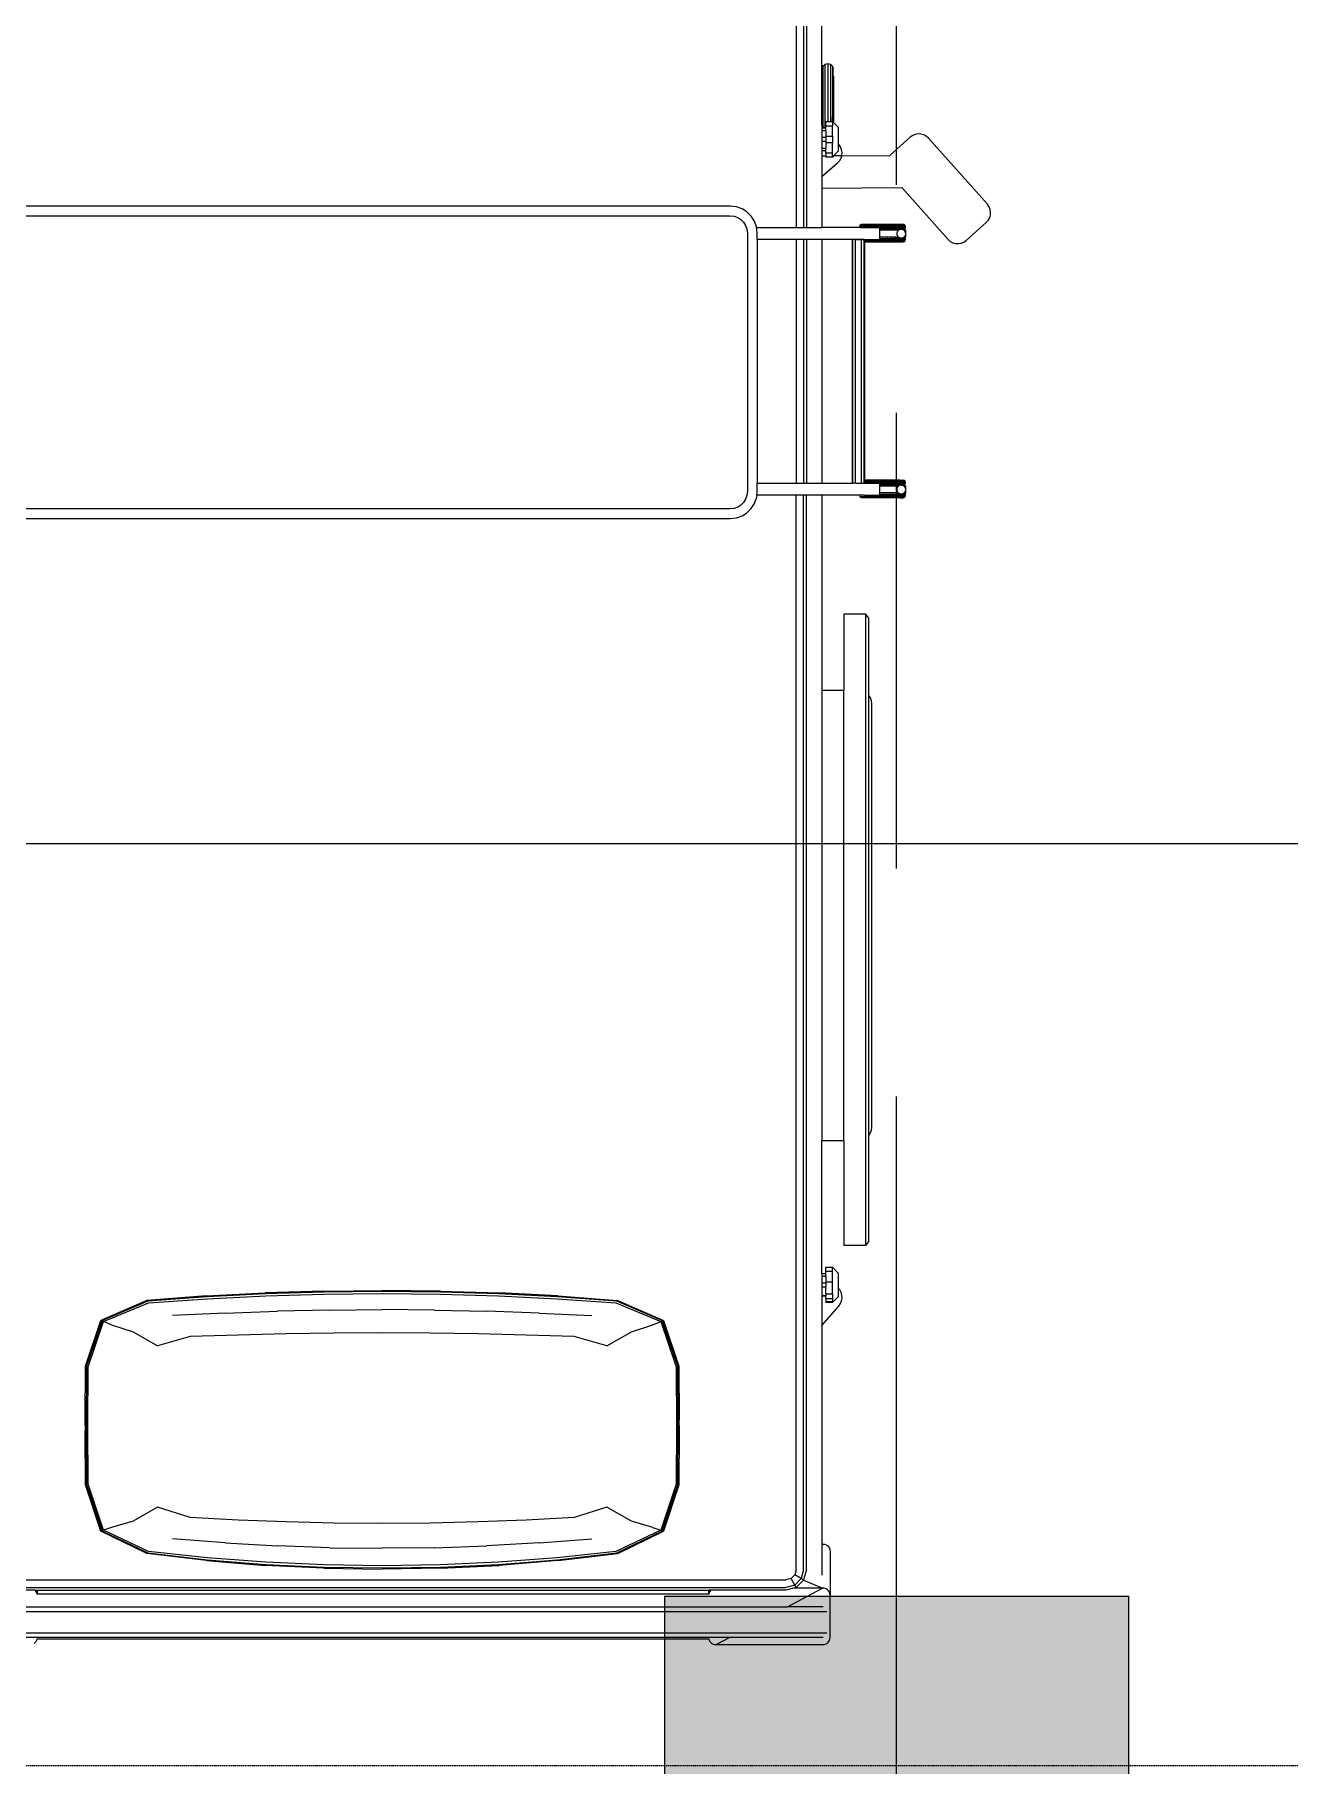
# Model space of a CAD drawing. Header units: millimetres. Extents: x -280308 to 6402717, y -14 to 2073074.
# Drawn here: x -28463 to -26977, y 479248 to 481298 of the extents above; entities that cross this region are included whole.
import ezdxf
from ezdxf.enums import TextEntityAlignment as Align

# ---------------------------------------------------------------- set-up
doc = ezdxf.new("R2010")
doc.units = ezdxf.units.MM
doc.linetypes.add('ACAD_ISO08W100', pattern=[36, 24, -3, 6, -3])
doc.linetypes.add('DASHED2', pattern=[0.375, 0.25, -0.125])
doc.layers.get('0').update_dxf_attribs({"lineweight": 0})
for name, color, linetype, lineweight in [('A-ANNOTATION', 144, 'Continuous', 0), ('A-FURN-EQPM', 177, 'Continuous', 0), ('A-Z22-T-Anno_Text', 152, 'Continuous', 9), ('ARSIR', 251, 'Continuous', 0), ('Struktur', 80, 'Continuous', 20)]:
    doc.layers.add(name, color=color, linetype=linetype, lineweight=lineweight)
doc.layers.add('A-TEXT', color=254, linetype='Continuous')
doc.styles.get("Standard").update_dxf_attribs({"font": 'arial.ttf'})
doc.styles.add('TGF_A', font='arial.ttf')

# ---------------------------------------------------------------- blocks, each defined once
blk = doc.blocks.new('A$C286adef0')
at = {"color": 0, "linetype": 'DASHED2', "lineweight": -2, "ltscale": 6}
blk.add_lwpolyline([(19097.8, -17197), (16781.1, -17197), (16781.1, -21197), (19097.8, -21197)], close=True, dxfattribs=at)
blk = doc.blocks.new('*U552')
at = {"layer": 'A-ANNOTATION', "linetype": 'ACAD_ISO08W100', "ltscale": 0.25}
blk.add_lwpolyline([(0, -5), (0, -90.5606)], dxfattribs=at)
at = {"layer": 'A-TEXT'}
blk.add_attdef('N', text='', height=0.9, dxfattribs=at).set_placement((0, 2.75), align=Align.MIDDLE_CENTER)
blk = doc.blocks.new('A$Cf37525da')
at = {"color": 124, "xscale": -360.0000000000001, "yscale": 360.0000000000001, "zscale": 360.0000000000001, "rotation": 180}
blk.add_blockref('*U552', (-49750, -25932.8), dxfattribs=at)
blk = doc.blocks.new('*U540')
at = {"lineweight": -2}
blk.add_lwpolyline([(0.23438, 0), (7.63166, 0)], dxfattribs=at)
at = {"color": 7, "lineweight": -2, "style": 'TGF_A', "flags": 8}
for tag, height, p in [('NOTE1', 0.0625, (0, 0.3375)), ('DET', 0.09375, (0, 0.09612)), ('SHT', 0.075, (0, -0.10211)), ('NOTE2', 0.0625, (0, -0.39942))]:
    blk.add_attdef(tag, text='', height=height, dxfattribs=at).set_placement(p, align=Align.MIDDLE)
blk = doc.blocks.new('A$Cba193409')
at = {"layer": 'A-Z22-T-Anno_Text', "color": 7, "xscale": 4266.666666600002, "yscale": 4266.666666600002, "zscale": 4266.666666600002}
blk.add_blockref('*U540', (-74879.7, -18683), dxfattribs=at)
blk = doc.blocks.new('A$C872eac23')
at = {"color": 0, "linetype": 'ByBlock', "lineweight": -2}
for p, q in [((-0.4014, 0.0055), (-0.4001, 0.0045)), ((-0.4001, 0.0045), (-0.399, 0.0031)), ((-0.399, 0.0031), (-0.3982, 0.0017)), ((-0.3982, 0.0017), (-0.3977, 0)), ((-0.3977, 0), (0.3977, 0)), ((0.3977, 0), (0.3982, 0.0017)), ((0.3982, 0.0017), (0.399, 0.0032)), ((0.399, 0.0032), (0.4001, 0.0045)), ((0.4001, 0.0045), (0.4014, 0.0055)), ((0.4014, 0.0055), (0.4029, 0.0063)), ((0.4029, 0.0063), (0.4046, 0.0069)), ((0.4046, 0.0069), (0.4064, 0.007)), ((0.4064, 0.007), (0.5327, 0.007)), ((0.4064, 0.007), (0.4222, -0.0014)), ((0.5327, 0.007), (0.5348, 0.0068)), ((0.5348, 0.0068), (0.5366, 0.0061)), ((0.5366, 0.0061), (0.5383, 0.0051)), ((0.5383, 0.0051), (0.5396, 0.0037)), ((0.5396, 0.0037), (0.5407, 0.0021)), ((0.5407, 0.0021), (0.5413, 0.0002)), ((0.5413, 0.0002), (0.5416, -0.0018)), ((-0.5378, -0.0071), (0.5376, -0.0071)), ((0.4222, -0.0014), (-0.518, -0.0014)), ((0.5331, -0.0014), (0.4222, -0.0014)), ((0.5416, -0.0018), (0.5416, -0.0511)), ((-0.5378, -0.0321), (0.5376, -0.0321)), ((-0.4486, -0.0378), (0.4909, -0.0378)), ((0.4909, -0.0378), (0.5317, -0.0594)), ((0.5331, -0.0378), (0.4909, -0.0378)), ((-0.47, -0.0608), (0.4892, -0.0608)), ((-0.4003, -0.0575), (-0.4109, -0.0575)), ((-0.4001, -0.0574), (-0.4003, -0.0575)), ((-0.4003, -0.0575), (-0.3977, -0.0575)), ((-0.399, -0.0561), (-0.4001, -0.0574)), ((-0.3982, -0.0546), (-0.399, -0.0561)), ((-0.3977, -0.0529), (-0.3982, -0.0546)), ((-0.3977, -0.0575), (-0.3977, -0.0529)), ((0.3977, -0.0529), (-0.3977, -0.0529)), ((-0.3977, -0.0575), (0.3977, -0.0575)), ((0.3982, -0.0546), (0.3977, -0.0529)), ((0.3977, -0.0529), (0.3977, -0.0575)), ((0.4003, -0.0575), (0.3977, -0.0575)), ((0.399, -0.0561), (0.3982, -0.0546)), ((0.4001, -0.0574), (0.399, -0.0561)), ((0.4003, -0.0575), (0.4001, -0.0574)), ((0.4892, -0.0575), (0.4003, -0.0575)), ((0.4982, -0.06), (0.4892, -0.0575)), ((0.4996, -0.0636), (0.4892, -0.0608)), ((0.5327, -0.06), (0.4982, -0.06)), ((0.5013, -0.0608), (0.4982, -0.06)), ((0.5013, -0.0608), (0.4996, -0.0636)), ((0.5099, -0.0694), (0.5013, -0.0608)), ((0.5099, -0.0694), (0.5327, -0.06)), ((0.5317, -0.0595), (0.5317, -0.0594)), ((0.5317, -0.0594), (0.5327, -0.06)), ((0.5348, -0.0597), (0.5327, -0.06)), ((0.5366, -0.0591), (0.5348, -0.0597)), ((0.5383, -0.058), (0.5366, -0.0591)), ((0.5396, -0.0566), (0.5383, -0.058)), ((0.5407, -0.055), (0.5396, -0.0566)), ((0.5413, -0.0531), (0.5407, -0.055)), ((0.5416, -0.0511), (0.5413, -0.0531)), ((0.5416, -0.1034), (0.5416, -0.0511)), ((-0.47, -0.0696), (0.4892, -0.0696)), ((0.4952, -0.0712), (0.4892, -0.0696)), ((0.4996, -0.0636), (0.4952, -0.0712)), ((0.4996, -0.0757), (0.4952, -0.0712)), ((0.5073, -0.0712), (0.4996, -0.0636)), ((0.5073, -0.0712), (0.4996, -0.0757)), ((0.5013, -0.0817), (0.4996, -0.0757)), ((0.5013, -0.0817), (0.5013, -1.3546)), ((0.5101, -0.0696), (0.5073, -0.0712)), ((0.5101, -0.0817), (0.5073, -0.0712)), ((0.5101, -0.0696), (0.5099, -0.0694)), ((0.5133, -0.0817), (0.5101, -0.0696)), ((0.5101, -0.0817), (0.5101, -1.3546)), ((0.5133, -0.0817), (0.5133, -1.3546)), ((0.5317, -0.1122), (0.5317, -0.0752)), ((-0.2688, -0.1013), (-0.3218, -0.127)), ((-0.3205, -0.1274), (-0.2669, -0.1017)), ((-0.2688, -0.1013), (-0.2681, -0.1009)), ((-0.1973, -0.0925), (-0.2681, -0.1009)), ((-0.2669, -0.1017), (-0.1965, -0.0936)), ((-0.196, -0.096), (-0.266, -0.1035)), ((-0.1973, -0.0925), (-0.1276, -0.0868)), ((-0.1965, -0.0936), (-0.127, -0.0881)), ((-0.1268, -0.0907), (-0.196, -0.096)), ((-0.0584, -0.0835), (-0.1276, -0.0868)), ((-0.127, -0.0881), (-0.0581, -0.0849)), ((-0.058, -0.0875), (-0.1268, -0.0907)), ((-0.0584, -0.0835), (0.0109, -0.0824)), ((-0.0581, -0.0849), (0.0109, -0.0838)), ((0.0109, -0.0865), (-0.058, -0.0875)), ((0.0801, -0.0835), (0.0109, -0.0824)), ((0.0109, -0.0838), (0.0798, -0.0849)), ((0.0797, -0.0875), (0.0109, -0.0865)), ((0.1485, -0.0907), (0.0797, -0.0875)), ((0.0798, -0.0849), (0.1487, -0.0881)), ((0.0801, -0.0835), (0.1493, -0.0868)), ((0.2178, -0.096), (0.1485, -0.0907)), ((0.1487, -0.0881), (0.2182, -0.0936)), ((0.2191, -0.0925), (0.1493, -0.0868)), ((0.2878, -0.1035), (0.2178, -0.096)), ((0.2182, -0.0936), (0.2887, -0.1017)), ((0.2191, -0.0925), (0.2898, -0.1009)), ((0.2887, -0.1017), (0.3422, -0.1274)), ((0.2906, -0.1013), (0.2898, -0.1009)), ((0.2906, -0.1013), (0.3435, -0.127)), ((-0.266, -0.1035), (-0.3191, -0.1286)), ((-0.1752, -0.1134), (-0.2375, -0.1183)), ((-0.1752, -0.1134), (-0.1131, -0.1099)), ((-0.0511, -0.1078), (-0.1131, -0.1099)), ((-0.0511, -0.1078), (0.0109, -0.1071)), ((0.0729, -0.1078), (0.0109, -0.1071)), ((0.0729, -0.1078), (0.1348, -0.1099)), ((0.1969, -0.1134), (0.1348, -0.1099)), ((0.1969, -0.1134), (0.2592, -0.1183)), ((0.3408, -0.1286), (0.2878, -0.1035)), ((0.5317, -0.1122), (0.5327, -0.1122)), ((0.5317, -0.371), (0.5317, -0.1122)), ((0.5327, -0.1122), (0.5348, -0.112)), ((0.5348, -0.112), (0.5366, -0.1113)), ((0.5366, -0.1113), (0.5383, -0.1103)), ((0.5383, -0.1103), (0.5396, -0.1089)), ((0.5396, -0.1089), (0.5407, -0.1072)), ((0.5407, -0.1072), (0.5413, -0.1054)), ((0.5413, -0.1054), (0.5416, -0.1034)), ((-0.3223, -0.1273), (-0.3405, -0.1824)), ((-0.3218, -0.127), (-0.3404, -0.1823)), ((-0.3392, -0.1825), (-0.3205, -0.1274)), ((-0.3191, -0.1286), (-0.3374, -0.1831)), ((-0.3218, -0.127), (-0.3223, -0.1273)), ((-0.3205, -0.1274), (-0.3218, -0.127)), ((-0.3096, -0.1319), (-0.3191, -0.1286)), ((-0.2843, -0.1394), (-0.3096, -0.1319)), ((-0.2551, -0.1558), (-0.2843, -0.1394)), ((-0.1597, -0.1406), (-0.2166, -0.1437)), ((-0.1028, -0.1384), (-0.1597, -0.1406)), ((-0.046, -0.137), (-0.1028, -0.1384)), ((0.0109, -0.1366), (-0.046, -0.137)), ((0.0677, -0.137), (0.0109, -0.1366)), ((0.1246, -0.1384), (0.0677, -0.137)), ((0.1814, -0.1406), (0.1246, -0.1384)), ((0.2384, -0.1437), (0.1814, -0.1406)), ((0.306, -0.1394), (0.2768, -0.1558)), ((0.3314, -0.1319), (0.306, -0.1394)), ((0.3314, -0.1319), (0.3408, -0.1286)), ((0.3591, -0.1831), (0.3408, -0.1286)), ((0.3435, -0.127), (0.3422, -0.1274)), ((0.3422, -0.1274), (0.3609, -0.1825)), ((0.344, -0.1273), (0.3435, -0.127)), ((0.3435, -0.127), (0.3621, -0.1823)), ((0.3623, -0.1824), (0.344, -0.1273)), ((-0.2166, -0.1437), (-0.2551, -0.1558)), ((0.2768, -0.1558), (0.2384, -0.1437)), ((-0.3408, -0.246), (-0.3404, -0.1823)), ((-0.3405, -0.1824), (-0.3408, -0.246)), ((-0.3398, -0.2526), (-0.3392, -0.1825)), ((-0.3374, -0.1831), (-0.3379, -0.2526)), ((0.3596, -0.2526), (0.3591, -0.1831)), ((0.3609, -0.1825), (0.3615, -0.2526)), ((0.3626, -0.246), (0.3621, -0.1823)), ((0.3626, -0.246), (0.3623, -0.1824)), ((-0.3409, -0.2526), (-0.3408, -0.246)), ((0.3626, -0.2526), (0.3626, -0.246)), ((-0.3409, -0.2526), (-0.3408, -0.2592)), ((-0.3408, -0.2592), (-0.3405, -0.3228)), ((-0.3408, -0.2592), (-0.3404, -0.3229)), ((-0.3392, -0.3227), (-0.3398, -0.2526)), ((-0.3379, -0.2526), (-0.3374, -0.3221)), ((0.3591, -0.3221), (0.3596, -0.2526)), ((0.3615, -0.2526), (0.3609, -0.3227)), ((0.3626, -0.2592), (0.3621, -0.3229)), ((0.3623, -0.3228), (0.3626, -0.2592)), ((0.3626, -0.2526), (0.3626, -0.2592)), ((-0.3405, -0.3228), (-0.3223, -0.377)), ((-0.3218, -0.3773), (-0.3404, -0.3229)), ((-0.3205, -0.3769), (-0.3392, -0.3227)), ((-0.3374, -0.3221), (-0.3191, -0.3756)), ((0.3408, -0.3756), (0.3591, -0.3221)), ((0.3609, -0.3227), (0.3422, -0.3769)), ((0.3435, -0.3773), (0.3621, -0.3229)), ((0.344, -0.377), (0.3623, -0.3228)), ((-0.2843, -0.3637), (-0.2551, -0.3469)), ((-0.2166, -0.3578), (-0.2551, -0.3469)), ((0.2768, -0.3469), (0.2384, -0.3578)), ((0.2768, -0.3469), (0.306, -0.3637)), ((-0.3096, -0.3719), (-0.2843, -0.3637)), ((-0.1597, -0.3597), (-0.2166, -0.3578)), ((-0.1028, -0.3612), (-0.1597, -0.3597)), ((-0.046, -0.362), (-0.1028, -0.3612)), ((0.0109, -0.3623), (-0.046, -0.362)), ((0.0677, -0.362), (0.0109, -0.3623)), ((0.1246, -0.3612), (0.0677, -0.362)), ((0.1814, -0.3597), (0.1246, -0.3612)), ((0.2384, -0.3578), (0.1814, -0.3597)), ((0.306, -0.3637), (0.3314, -0.3719)), ((-0.3223, -0.377), (-0.3218, -0.3773)), ((-0.3218, -0.3773), (-0.3205, -0.3769)), ((-0.2688, -0.4001), (-0.3218, -0.3773)), ((-0.2669, -0.3997), (-0.3205, -0.3769)), ((-0.3096, -0.3719), (-0.3191, -0.3756)), ((-0.3191, -0.3756), (-0.266, -0.3979)), ((-0.1752, -0.3857), (-0.2375, -0.3827)), ((-0.1752, -0.3857), (-0.1131, -0.388)), ((-0.0511, -0.3893), (-0.1131, -0.388)), ((-0.0511, -0.3893), (0.0109, -0.3898)), ((0.0729, -0.3893), (0.0109, -0.3898)), ((0.0729, -0.3893), (0.1348, -0.388)), ((0.1969, -0.3857), (0.1348, -0.388)), ((0.1969, -0.3857), (0.2592, -0.3827)), ((0.2878, -0.3979), (0.3408, -0.3756)), ((0.3422, -0.3769), (0.2887, -0.3997)), ((0.2906, -0.4001), (0.3435, -0.3773)), ((0.3314, -0.3719), (0.3408, -0.3756)), ((0.3422, -0.3769), (0.3435, -0.3773)), ((0.3435, -0.3773), (0.344, -0.377)), ((0.5317, -0.371), (0.5519, -0.3941)), ((0.5317, -0.4056), (0.5317, -0.371)), ((-0.2681, -0.4005), (-0.2688, -0.4001)), ((-0.1973, -0.406), (-0.2681, -0.4005)), ((-0.1965, -0.4049), (-0.2669, -0.3997)), ((-0.266, -0.3979), (-0.196, -0.4027)), ((-0.1973, -0.406), (-0.1276, -0.4096)), ((-0.127, -0.4085), (-0.1965, -0.4049)), ((-0.196, -0.4027), (-0.1268, -0.4061)), ((-0.0584, -0.4117), (-0.1276, -0.4096)), ((-0.0581, -0.4105), (-0.127, -0.4085)), ((-0.1268, -0.4061), (-0.058, -0.4081)), ((-0.058, -0.4081), (0.0109, -0.4088)), ((0.0109, -0.4088), (0.0797, -0.4081)), ((0.0797, -0.4081), (0.1485, -0.4061)), ((0.1487, -0.4085), (0.0798, -0.4105)), ((0.0801, -0.4117), (0.1493, -0.4096)), ((0.1485, -0.4061), (0.2178, -0.4027)), ((0.2182, -0.4049), (0.1487, -0.4085)), ((0.2191, -0.406), (0.1493, -0.4096)), ((0.2178, -0.4027), (0.2878, -0.3979)), ((0.2887, -0.3997), (0.2182, -0.4049)), ((0.2191, -0.406), (0.2898, -0.4005)), ((0.2898, -0.4005), (0.2906, -0.4001)), ((0.5363, -0.4056), (0.5317, -0.4056)), ((0.5317, -0.4064), (0.5317, -0.4056)), ((0.5317, -0.4064), (0.5363, -0.4064)), ((0.5317, -0.4167), (0.5317, -0.4064)), ((0.5363, -0.3993), (0.5363, -0.3981)), ((0.5444, -0.3981), (0.5363, -0.3981)), ((0.5363, -0.403), (0.5363, -0.3993)), ((0.5363, -0.3993), (0.5444, -0.3993)), ((0.5363, -0.403), (0.5363, -0.4056)), ((0.5363, -0.403), (0.5444, -0.403)), ((0.5363, -0.4064), (0.5363, -0.4056)), ((0.5363, -0.4086), (0.5363, -0.4064)), ((0.5363, -0.4086), (0.5444, -0.4086)), ((0.5363, -0.4086), (0.5363, -0.4167)), ((0.5444, -0.3993), (0.5444, -0.3981)), ((0.5511, -0.405), (0.5444, -0.3981)), ((0.5444, -0.403), (0.5444, -0.3993)), ((0.5444, -0.4086), (0.5444, -0.403)), ((0.5444, -0.4086), (0.5444, -0.4227)), ((0.5511, -0.4149), (0.5511, -0.405)), ((0.5519, -0.3941), (0.5539, -0.397)), ((0.5539, -0.397), (0.5551, -0.4002)), ((0.5554, -0.4069), (0.5545, -0.4101)), ((0.5551, -0.4002), (0.5556, -0.4035)), ((0.5556, -0.4035), (0.5554, -0.4069)), ((-0.0584, -0.4117), (0.0109, -0.4124)), ((0.0109, -0.4112), (-0.0581, -0.4105)), ((0.0798, -0.4105), (0.0109, -0.4112)), ((0.0801, -0.4117), (0.0109, -0.4124)), ((0.5317, -0.4167), (0.5363, -0.4167)), ((0.5317, -0.4214), (0.5317, -0.4167)), ((0.5317, -0.4214), (0.5363, -0.4214)), ((0.5317, -0.4294), (0.5317, -0.4214)), ((0.5317, -0.4294), (0.5363, -0.4294)), ((0.5317, -0.4326), (0.5317, -0.4294)), ((0.5363, -0.4214), (0.5363, -0.4167)), ((0.5363, -0.4227), (0.5363, -0.4214)), ((0.5363, -0.4227), (0.5444, -0.4227)), ((0.5363, -0.4294), (0.5363, -0.4227)), ((0.5363, -0.4294), (0.5363, -0.4326)), ((0.5444, -0.4227), (0.5444, -0.4352)), ((0.5528, -0.4131), (0.5511, -0.4149)), ((0.5511, -0.4332), (0.5511, -0.4149)), ((0.5545, -0.4101), (0.5528, -0.4131)), ((0.5317, -0.4326), (0.5363, -0.4326)), ((0.5317, -0.4326), (0.5317, -0.5902)), ((0.5363, -0.4326), (0.5363, -0.4352)), ((0.5363, -0.4352), (0.5444, -0.4352)), ((0.5363, -0.4352), (0.5363, -0.4401)), ((0.5363, -0.4401), (0.5444, -0.4401)), ((0.5444, -0.4401), (0.5511, -0.4332)), ((0.5444, -0.4352), (0.5444, -0.4401)), ((0.5834, -0.4657), (0.5579, -0.4657)), ((0.5579, -0.5902), (0.5579, -0.4657)), ((0.5875, -0.471), (0.5834, -0.4657)), ((0.5834, -1.2141), (0.5834, -0.4657)), ((0.5875, -0.471), (0.5875, -0.5962)), ((0.5317, -0.5902), (0.5579, -0.5902)), ((0.5317, -1.1233), (0.5317, -0.5902)), ((0.5579, -0.5902), (0.5579, -1.1233)), ((0.5875, -0.5962), (0.5893, -0.5991)), ((0.5875, -0.5962), (0.5875, -1.1173)), ((0.5893, -0.5991), (0.5905, -0.6024)), ((0.5905, -0.6024), (0.5909, -0.6061)), ((0.5909, -0.6061), (0.5909, -1.1074)), ((0.5579, -1.1233), (0.5317, -1.1233)), ((0.5317, -1.3546), (0.5317, -1.1233)), ((0.5579, -1.2141), (0.5579, -1.1233)), ((0.5893, -1.1144), (0.5875, -1.1173)), ((0.5875, -1.1173), (0.5875, -1.2088)), ((0.5905, -1.1111), (0.5893, -1.1144)), ((0.5909, -1.1074), (0.5905, -1.1111)), ((0.5875, -1.2088), (0.5834, -1.2141)), ((0.5579, -1.2141), (0.5834, -1.2141)), ((-0.4317, -1.3268), (0.4231, -1.3268)), ((0.4231, -1.3268), (0.4304, -1.3277)), ((0.4304, -1.3277), (0.4371, -1.3301)), ((0.4371, -1.3301), (0.443, -1.3338)), ((0.4225, -1.3383), (-0.431, -1.3383)), ((0.4278, -1.3389), (0.4225, -1.3383)), ((0.432, -1.3405), (0.4278, -1.3389)), ((0.4358, -1.3429), (0.432, -1.3405)), ((0.4389, -1.346), (0.4358, -1.3429)), ((0.4413, -1.3498), (0.4389, -1.346)), ((0.4429, -1.354), (0.4413, -1.3498)), ((0.443, -1.3338), (0.448, -1.3388)), ((0.448, -1.3388), (0.4517, -1.3447)), ((0.4517, -1.3447), (0.4541, -1.3514)), ((0.4545, -1.3546), (0.4541, -1.3514)), ((0.577, -1.353), (0.5766, -1.3544)), ((0.578, -1.352), (0.577, -1.353)), ((0.577, -1.353), (0.6302, -1.353)), ((0.5781, -1.352), (0.578, -1.352)), ((0.5793, -1.3517), (0.5781, -1.352)), ((0.5781, -1.352), (0.629, -1.352)), ((0.5828, -1.3517), (0.5793, -1.3517)), ((0.583, -1.3513), (0.5828, -1.3517)), ((0.5828, -1.3517), (0.6247, -1.3516)), ((0.6245, -1.3512), (0.583, -1.3513)), ((0.6247, -1.3516), (0.6245, -1.3512)), ((0.6247, -1.3516), (0.6277, -1.3516)), ((0.6277, -1.3516), (0.6278, -1.3516)), ((0.6277, -1.3516), (0.6277, -1.3516)), ((0.6278, -1.3516), (0.629, -1.352)), ((0.629, -1.352), (0.6292, -1.352)), ((0.6292, -1.352), (0.6302, -1.353)), ((0.6302, -1.353), (0.6306, -1.3543)), ((0.4435, -1.3593), (0.4429, -1.354)), ((0.4435, -1.6646), (0.4435, -1.3593)), ((0.4545, -1.3546), (0.455, -1.3587)), ((0.5013, -1.3546), (0.4545, -1.3546)), ((0.455, -1.3587), (0.455, -1.3687)), ((0.455, -1.6575), (0.455, -1.3687)), ((0.455, -1.3687), (0.5013, -1.3687)), ((0.5101, -1.3546), (0.5013, -1.3546)), ((0.5013, -1.6575), (0.5013, -1.3687)), ((0.5013, -1.3687), (0.5101, -1.3687)), ((0.5133, -1.3546), (0.5101, -1.3546)), ((0.5101, -1.6575), (0.5101, -1.3687)), ((0.5101, -1.3687), (0.5133, -1.3687)), ((0.5317, -1.3546), (0.5133, -1.3546)), ((0.5133, -1.6575), (0.5133, -1.3687)), ((0.5133, -1.3687), (0.5317, -1.3687)), ((0.5767, -1.3546), (0.5317, -1.3546)), ((0.5317, -1.6575), (0.5317, -1.3687)), ((0.5317, -1.3687), (0.5679, -1.3687)), ((0.5679, -1.3687), (0.5679, -1.6573)), ((0.5679, -1.3687), (0.5683, -1.3687)), ((0.5683, -1.3687), (0.5683, -1.6573)), ((0.5714, -1.3687), (0.5683, -1.3687)), ((0.5714, -1.3687), (0.5714, -1.6573)), ((0.5714, -1.3687), (0.5786, -1.3687)), ((0.5766, -1.3544), (0.5767, -1.3546)), ((0.5821, -1.3544), (0.5766, -1.3544)), ((0.582, -1.3546), (0.5767, -1.3546)), ((0.5786, -1.3687), (0.5786, -1.6573)), ((0.5786, -1.3687), (0.5818, -1.3687)), ((0.5818, -1.3687), (0.5818, -1.6573)), ((0.5818, -1.3687), (0.5822, -1.3687)), ((0.582, -1.3546), (0.5821, -1.3544)), ((0.5822, -1.3546), (0.582, -1.3546)), ((0.5821, -1.3544), (0.5822, -1.3544)), ((0.5822, -1.3544), (0.6306, -1.3543)), ((0.5822, -1.3544), (0.5822, -1.3546)), ((0.5822, -1.3546), (0.6005, -1.3546)), ((0.5822, -1.3697), (0.5822, -1.3687)), ((0.5822, -1.3687), (0.6005, -1.3687)), ((0.5822, -1.3697), (0.6306, -1.3696)), ((0.5822, -1.3711), (0.5822, -1.3697)), ((0.5822, -1.3711), (0.6302, -1.371)), ((0.5822, -1.3721), (0.5822, -1.3711)), ((0.5822, -1.3721), (0.6291, -1.372)), ((0.5822, -1.3724), (0.5822, -1.3721)), ((0.5822, -1.6547), (0.5822, -1.3724)), ((0.5822, -1.3724), (0.583, -1.3724)), ((0.583, -1.3724), (0.583, -1.3725)), ((0.6246, -1.3724), (0.583, -1.3724)), ((0.583, -1.3725), (0.6245, -1.3725)), ((0.6005, -1.3546), (0.6005, -1.3557)), ((0.6005, -1.3557), (0.6005, -1.356)), ((0.6005, -1.3557), (0.6302, -1.3557)), ((0.6005, -1.356), (0.6005, -1.3572)), ((0.6005, -1.3572), (0.6005, -1.3654)), ((0.6189, -1.3572), (0.6005, -1.3572)), ((0.6005, -1.3654), (0.6005, -1.3667)), ((0.6189, -1.3654), (0.6005, -1.3654)), ((0.6005, -1.3667), (0.6005, -1.3669)), ((0.6005, -1.3667), (0.6253, -1.3667)), ((0.6005, -1.3669), (0.6005, -1.3673)), ((0.6005, -1.3669), (0.6253, -1.3669)), ((0.6005, -1.3673), (0.629, -1.3672)), ((0.6005, -1.3673), (0.6005, -1.3683)), ((0.6005, -1.3683), (0.6302, -1.3682)), ((0.6005, -1.3683), (0.6005, -1.3687)), ((0.6085, -1.3559), (0.6099, -1.3559)), ((0.6129, -1.3559), (0.6149, -1.3559)), ((0.617, -1.3559), (0.6191, -1.3559)), ((0.6189, -1.3572), (0.6227, -1.3571)), ((0.6228, -1.3655), (0.6189, -1.3654)), ((0.6271, -1.3559), (0.6205, -1.3559)), ((0.6205, -1.3613), (0.6206, -1.3603)), ((0.6206, -1.3623), (0.6205, -1.3613)), ((0.6206, -1.3603), (0.6209, -1.3593)), ((0.6209, -1.3633), (0.6206, -1.3623)), ((0.6209, -1.3593), (0.6214, -1.3584)), ((0.6214, -1.3642), (0.6209, -1.3633)), ((0.6214, -1.3584), (0.622, -1.3576)), ((0.6221, -1.3649), (0.6214, -1.3642)), ((0.622, -1.3576), (0.6227, -1.3571)), ((0.6228, -1.3655), (0.6221, -1.3649)), ((0.6227, -1.3571), (0.6228, -1.357)), ((0.6228, -1.357), (0.6237, -1.3565)), ((0.6228, -1.3656), (0.6228, -1.3655)), ((0.6237, -1.3661), (0.6228, -1.3656)), ((0.6237, -1.3565), (0.6247, -1.3562)), ((0.6247, -1.3663), (0.6237, -1.3661)), ((0.6246, -1.3724), (0.6245, -1.3725)), ((0.6246, -1.3724), (0.6277, -1.3724)), ((0.6247, -1.3562), (0.6257, -1.3561)), ((0.6257, -1.3664), (0.6247, -1.3663)), ((0.6253, -1.3667), (0.6253, -1.3669)), ((0.6253, -1.3667), (0.6301, -1.3667)), ((0.6253, -1.3669), (0.6278, -1.3669)), ((0.6257, -1.3561), (0.6267, -1.3562)), ((0.6257, -1.3561), (0.6257, -1.3561)), ((0.6257, -1.3664), (0.6267, -1.3663)), ((0.6267, -1.3562), (0.6277, -1.3565)), ((0.6277, -1.3661), (0.6267, -1.3663)), ((0.6287, -1.3559), (0.6275, -1.3559)), ((0.6277, -1.3565), (0.6286, -1.357)), ((0.6286, -1.3656), (0.6277, -1.3661)), ((0.6278, -1.3723), (0.6277, -1.3724)), ((0.6278, -1.3669), (0.629, -1.3672)), ((0.6279, -1.3724), (0.6278, -1.3723)), ((0.6291, -1.372), (0.6279, -1.3724)), ((0.6288, -1.3572), (0.6286, -1.357)), ((0.6286, -1.3656), (0.6289, -1.3654)), ((0.6288, -1.3654), (0.6286, -1.3656)), ((0.6288, -1.3572), (0.6289, -1.3572)), ((0.6288, -1.3572), (0.6293, -1.3576)), ((0.6294, -1.3649), (0.6288, -1.3654)), ((0.6288, -1.3654), (0.6289, -1.3654)), ((0.6289, -1.3572), (0.6293, -1.3576)), ((0.6289, -1.3572), (0.631, -1.3572)), ((0.6289, -1.3654), (0.6304, -1.3654)), ((0.629, -1.3672), (0.6292, -1.3672)), ((0.6291, -1.3559), (0.6297, -1.3559)), ((0.6291, -1.372), (0.6292, -1.372)), ((0.6292, -1.3672), (0.6302, -1.3682)), ((0.6302, -1.371), (0.6292, -1.372)), ((0.6293, -1.3576), (0.63, -1.3584)), ((0.63, -1.3641), (0.6294, -1.3649)), ((0.63, -1.3559), (0.6298, -1.3559)), ((0.6302, -1.3557), (0.63, -1.3559)), ((0.6301, -1.3559), (0.63, -1.3559)), ((0.6305, -1.3593), (0.63, -1.3584)), ((0.6305, -1.3633), (0.63, -1.3641)), ((0.631, -1.3572), (0.6301, -1.3559)), ((0.631, -1.3654), (0.6301, -1.3667)), ((0.6306, -1.3543), (0.6302, -1.3557)), ((0.6302, -1.3682), (0.6306, -1.3696)), ((0.6306, -1.3696), (0.6302, -1.371)), ((0.631, -1.3654), (0.6304, -1.3654)), ((0.6308, -1.3603), (0.6305, -1.3593)), ((0.6308, -1.3623), (0.6305, -1.3633)), ((0.6309, -1.3613), (0.6308, -1.3603)), ((0.6308, -1.3623), (0.6309, -1.3613)), ((0.631, -1.3572), (0.631, -1.3654)), ((0.455, -1.6575), (0.455, -1.6652)), ((0.5013, -1.6575), (0.455, -1.6575)), ((0.5101, -1.6575), (0.5013, -1.6575)), ((0.5133, -1.6575), (0.5101, -1.6575)), ((0.5317, -1.6575), (0.5133, -1.6575)), ((0.5766, -1.6575), (0.5317, -1.6575)), ((0.5679, -1.6573), (0.5683, -1.6573)), ((0.5714, -1.6573), (0.5683, -1.6573)), ((0.5714, -1.6573), (0.5766, -1.6573)), ((0.5766, -1.6573), (0.5766, -1.6574)), ((0.5766, -1.6573), (0.5786, -1.6573)), ((0.5766, -1.6574), (0.5766, -1.6575)), ((0.5766, -1.6574), (0.5821, -1.6574)), ((0.5821, -1.6575), (0.5766, -1.6575)), ((0.5818, -1.6573), (0.5786, -1.6573)), ((0.5818, -1.6573), (0.5822, -1.6573)), ((0.5821, -1.6575), (0.5821, -1.6574)), ((0.5821, -1.6574), (0.5822, -1.6574)), ((0.5822, -1.6575), (0.5821, -1.6575)), ((0.5822, -1.655), (0.5822, -1.6547)), ((0.5822, -1.6547), (0.5828, -1.6547)), ((0.5822, -1.656), (0.5822, -1.655)), ((0.5822, -1.655), (0.629, -1.655)), ((0.5822, -1.6573), (0.5822, -1.656)), ((0.5822, -1.656), (0.6302, -1.656)), ((0.5822, -1.6574), (0.6306, -1.6573)), ((0.5822, -1.6574), (0.5822, -1.6575)), ((0.5822, -1.6575), (0.6005, -1.6575)), ((0.583, -1.6543), (0.5828, -1.6547)), ((0.5828, -1.6547), (0.6247, -1.6546)), ((0.6245, -1.6542), (0.583, -1.6543)), ((0.6005, -1.6575), (0.6005, -1.6587)), ((0.6005, -1.6587), (0.6005, -1.659)), ((0.6005, -1.6587), (0.6302, -1.6587)), ((0.6005, -1.659), (0.6005, -1.6602)), ((0.6005, -1.6602), (0.6005, -1.6685)), ((0.6189, -1.6602), (0.6005, -1.6602)), ((0.6085, -1.659), (0.6099, -1.659)), ((0.6129, -1.659), (0.6149, -1.659)), ((0.617, -1.6589), (0.6191, -1.6589)), ((0.6189, -1.6602), (0.6227, -1.6601)), ((0.6271, -1.6589), (0.6205, -1.6589)), ((0.622, -1.6606), (0.6227, -1.6601)), ((0.6227, -1.6601), (0.6228, -1.66)), ((0.6228, -1.66), (0.6237, -1.6595)), ((0.6237, -1.6595), (0.6247, -1.6592)), ((0.6247, -1.6546), (0.6245, -1.6542)), ((0.6247, -1.6546), (0.6277, -1.6546)), ((0.6247, -1.6592), (0.6257, -1.6591)), ((0.6257, -1.6591), (0.6267, -1.6592)), ((0.6257, -1.6591), (0.6257, -1.6591)), ((0.6263, -1.719), (0.6811, -1.6576)), ((0.6267, -1.6592), (0.6277, -1.6595)), ((0.6287, -1.6589), (0.6275, -1.6589)), ((0.6277, -1.6546), (0.6278, -1.6546)), ((0.6277, -1.6546), (0.6277, -1.6546)), ((0.6277, -1.6595), (0.6286, -1.66)), ((0.6278, -1.6546), (0.629, -1.655)), ((0.6288, -1.6602), (0.6286, -1.66)), ((0.6288, -1.6602), (0.6289, -1.6602)), ((0.6288, -1.6602), (0.6293, -1.6606)), ((0.6289, -1.6602), (0.6293, -1.6606)), ((0.6289, -1.6602), (0.631, -1.6602)), ((0.6292, -1.655), (0.629, -1.655)), ((0.6291, -1.6589), (0.6297, -1.6589)), ((0.6292, -1.655), (0.6302, -1.656)), ((0.63, -1.6589), (0.6298, -1.6589)), ((0.6302, -1.6587), (0.63, -1.6589)), ((0.6301, -1.6589), (0.63, -1.6589)), ((0.631, -1.6602), (0.6301, -1.6589)), ((0.6302, -1.656), (0.6306, -1.6573)), ((0.6306, -1.6573), (0.6302, -1.6587)), ((0.631, -1.6602), (0.631, -1.6684)), ((0.6811, -1.6576), (0.6837, -1.6552)), ((0.6837, -1.6552), (0.6867, -1.6536)), ((0.6867, -1.6536), (0.69, -1.6527)), ((0.69, -1.6527), (0.6933, -1.6525)), ((0.6933, -1.6525), (0.6967, -1.653)), ((0.6967, -1.653), (0.6999, -1.6543)), ((0.6999, -1.6543), (0.7028, -1.6563)), ((0.7028, -1.6563), (0.7265, -1.6775)), ((0.432, -1.6835), (0.4358, -1.6811)), ((0.4358, -1.6811), (0.4389, -1.6779)), ((0.4389, -1.6779), (0.4413, -1.6742)), ((0.4413, -1.6742), (0.4429, -1.6699)), ((0.4429, -1.6699), (0.4435, -1.6646)), ((0.4517, -1.6793), (0.448, -1.6852)), ((0.4541, -1.6725), (0.4517, -1.6793)), ((0.4541, -1.6725), (0.4542, -1.6716)), ((0.455, -1.6652), (0.4542, -1.6716)), ((0.4542, -1.6716), (0.5013, -1.6716)), ((0.5013, -2.1111), (0.5013, -1.6716)), ((0.5013, -1.6716), (0.5101, -1.6716)), ((0.5101, -2.1111), (0.5101, -1.6716)), ((0.5101, -1.6716), (0.5133, -1.6716)), ((0.5133, -2.1111), (0.5133, -1.6716)), ((0.5133, -1.6716), (0.5317, -1.6716)), ((0.5317, -1.7181), (0.5317, -1.6716)), ((0.5769, -1.6716), (0.5317, -1.6716)), ((0.5769, -1.6716), (0.5766, -1.6727)), ((0.5766, -1.6727), (0.6306, -1.6726)), ((0.5766, -1.6727), (0.577, -1.6741)), ((0.5769, -1.6716), (0.6005, -1.6716)), ((0.577, -1.6741), (0.6302, -1.674)), ((0.577, -1.6741), (0.578, -1.6751)), ((0.5782, -1.6751), (0.578, -1.6751)), ((0.5782, -1.6751), (0.6291, -1.675)), ((0.5782, -1.6751), (0.5794, -1.6754)), ((0.5794, -1.6754), (0.583, -1.6754)), ((0.583, -1.6754), (0.583, -1.6756)), ((0.583, -1.6754), (0.6246, -1.6754)), ((0.583, -1.6756), (0.6245, -1.6755)), ((0.6189, -1.6684), (0.6005, -1.6685)), ((0.6005, -1.6685), (0.6005, -1.6697)), ((0.6005, -1.6697), (0.6005, -1.6699)), ((0.6005, -1.6697), (0.6253, -1.6697)), ((0.6005, -1.6699), (0.6005, -1.6703)), ((0.6005, -1.6699), (0.6253, -1.6699)), ((0.6005, -1.6703), (0.6005, -1.6713)), ((0.6005, -1.6703), (0.629, -1.6703)), ((0.6005, -1.6713), (0.6005, -1.6716)), ((0.6005, -1.6713), (0.6302, -1.6713)), ((0.6228, -1.6685), (0.6189, -1.6684)), ((0.6205, -1.6643), (0.6206, -1.6633)), ((0.6206, -1.6653), (0.6205, -1.6643)), ((0.6206, -1.6633), (0.6209, -1.6623)), ((0.6209, -1.6663), (0.6206, -1.6653)), ((0.6209, -1.6623), (0.6214, -1.6614)), ((0.6214, -1.6672), (0.6209, -1.6663)), ((0.6214, -1.6614), (0.622, -1.6606)), ((0.6221, -1.668), (0.6214, -1.6672)), ((0.6228, -1.6685), (0.6221, -1.668)), ((0.6228, -1.6686), (0.6228, -1.6685)), ((0.6237, -1.6691), (0.6228, -1.6686)), ((0.6247, -1.6694), (0.6237, -1.6691)), ((0.6246, -1.6754), (0.6245, -1.6755)), ((0.6246, -1.6754), (0.6279, -1.6754)), ((0.6257, -1.6695), (0.6247, -1.6694)), ((0.6253, -1.6697), (0.6253, -1.6699)), ((0.6253, -1.6697), (0.6301, -1.6697)), ((0.6253, -1.6699), (0.6277, -1.6699)), ((0.6257, -1.6695), (0.6267, -1.6694)), ((0.6277, -1.6691), (0.6267, -1.6694)), ((0.6286, -1.6686), (0.6277, -1.6691)), ((0.6278, -1.6699), (0.6277, -1.6699)), ((0.6278, -1.6699), (0.6278, -1.6699)), ((0.6278, -1.6699), (0.629, -1.6703)), ((0.6291, -1.675), (0.6279, -1.6754)), ((0.6286, -1.6686), (0.6289, -1.6684)), ((0.6288, -1.6684), (0.6286, -1.6686)), ((0.6294, -1.6679), (0.6288, -1.6684)), ((0.6288, -1.6684), (0.6289, -1.6684)), ((0.6289, -1.6684), (0.6304, -1.6684)), ((0.629, -1.6703), (0.6292, -1.6703)), ((0.6292, -1.675), (0.6291, -1.675)), ((0.6292, -1.6703), (0.6302, -1.6713)), ((0.6302, -1.674), (0.6292, -1.675)), ((0.6293, -1.6606), (0.63, -1.6614)), ((0.63, -1.6672), (0.6294, -1.6679)), ((0.6305, -1.6623), (0.63, -1.6614)), ((0.6305, -1.6663), (0.63, -1.6672)), ((0.631, -1.6684), (0.6301, -1.6697)), ((0.6302, -1.6713), (0.6306, -1.6726)), ((0.6306, -1.6726), (0.6302, -1.674)), ((0.631, -1.6684), (0.6304, -1.6684)), ((0.6308, -1.6633), (0.6305, -1.6623)), ((0.6308, -1.6653), (0.6305, -1.6663)), ((0.6309, -1.6643), (0.6308, -1.6633)), ((0.6308, -1.6653), (0.6309, -1.6643)), ((0.7265, -1.6775), (0.7288, -1.6801)), ((0.7288, -1.6801), (0.7305, -1.6831)), ((0.4231, -1.6971), (-0.4317, -1.6971)), ((-0.431, -1.6856), (0.4225, -1.6856)), ((0.4225, -1.6856), (0.4278, -1.685)), ((0.4304, -1.6963), (0.4231, -1.6971)), ((0.4278, -1.685), (0.432, -1.6835)), ((0.4371, -1.6939), (0.4304, -1.6963)), ((0.443, -1.6901), (0.4371, -1.6939)), ((0.448, -1.6852), (0.443, -1.6901)), ((0.7277, -1.6992), (0.658, -1.7773)), ((0.7298, -1.6963), (0.7277, -1.6992)), ((0.7311, -1.6931), (0.7298, -1.6963)), ((0.7305, -1.6831), (0.7314, -1.6864)), ((0.7316, -1.6898), (0.7311, -1.6931)), ((0.7314, -1.6864), (0.7316, -1.6898)), ((0.5317, -1.7181), (0.6263, -1.719)), ((0.5317, -1.7319), (0.5317, -1.7181)), ((0.5317, -1.7319), (0.5504, -1.7483)), ((0.5317, -1.7563), (0.5317, -1.7319)), ((0.5363, -1.7563), (0.5317, -1.7563)), ((0.5317, -1.7626), (0.5317, -1.7563)), ((0.5363, -1.7626), (0.5317, -1.7626)), ((0.5317, -1.7658), (0.5317, -1.7626)), ((0.5444, -1.7551), (0.5363, -1.7551)), ((0.5363, -1.7563), (0.5363, -1.7551)), ((0.5363, -1.76), (0.5363, -1.7563)), ((0.5363, -1.76), (0.5363, -1.7626)), ((0.5363, -1.76), (0.5444, -1.76)), ((0.5363, -1.7626), (0.5363, -1.7658)), ((0.5456, -1.7564), (0.5444, -1.7551)), ((0.5444, -1.7551), (0.5444, -1.76)), ((0.5444, -1.76), (0.5444, -1.7725)), ((0.5511, -1.762), (0.5456, -1.7564)), ((0.5552, -1.7565), (0.5456, -1.7564)), ((0.5504, -1.7483), (0.5528, -1.7509)), ((0.5511, -1.7708), (0.5511, -1.762)), ((0.5528, -1.7509), (0.5545, -1.7539)), ((0.5545, -1.7539), (0.5552, -1.7565)), ((0.5556, -1.7605), (0.5551, -1.7638)), ((0.5552, -1.7565), (0.6122, -1.757)), ((0.5552, -1.7565), (0.5554, -1.7571)), ((0.5554, -1.7571), (0.5556, -1.7605)), ((0.6122, -1.757), (0.6126, -1.7574)), ((0.6364, -1.7786), (0.6126, -1.7574)), ((0.5317, -1.7658), (0.5363, -1.7658)), ((0.5317, -1.7738), (0.5317, -1.7658)), ((0.5317, -1.7738), (0.5363, -1.7738)), ((0.5317, -1.7785), (0.5317, -1.7738)), ((0.5317, -1.7785), (0.5363, -1.7785)), ((0.5317, -1.7865), (0.5317, -1.7785)), ((0.5363, -1.7725), (0.5363, -1.7658)), ((0.5363, -1.7725), (0.5444, -1.7725)), ((0.5363, -1.7738), (0.5363, -1.7725)), ((0.5363, -1.7785), (0.5363, -1.7738)), ((0.5363, -1.7798), (0.5363, -1.7785)), ((0.5363, -1.7798), (0.5444, -1.7798)), ((0.5363, -1.7865), (0.5363, -1.7798)), ((0.5444, -1.7798), (0.5444, -1.7725)), ((0.5444, -1.7798), (0.5444, -1.7922)), ((0.5519, -1.7699), (0.5511, -1.7708)), ((0.5511, -1.7903), (0.5511, -1.7708)), ((0.5539, -1.767), (0.5519, -1.7699)), ((0.5551, -1.7638), (0.5539, -1.767)), ((0.6393, -1.7806), (0.6364, -1.7786)), ((0.6424, -1.7819), (0.6393, -1.7806)), ((0.6458, -1.7825), (0.6424, -1.7819)), ((0.6491, -1.7823), (0.6458, -1.7825)), ((0.6524, -1.7813), (0.6491, -1.7823)), ((0.6554, -1.7797), (0.6524, -1.7813)), ((0.658, -1.7773), (0.6554, -1.7797)), ((0.5317, -1.7865), (0.5363, -1.7865)), ((0.5317, -1.7896), (0.5317, -1.7865)), ((0.5317, -1.7896), (0.5346, -1.7896)), ((0.5317, -1.7929), (0.5317, -1.7896)), ((0.5319, -1.7928), (0.5317, -1.7929)), ((0.5317, -1.7929), (0.5317, -1.8641)), ((0.5324, -1.7922), (0.5319, -1.7928)), ((0.5319, -1.8528), (0.5319, -1.7928)), ((0.5333, -1.7912), (0.5324, -1.7922)), ((0.5324, -1.7922), (0.5324, -1.8528)), ((0.5346, -1.7896), (0.5333, -1.7912)), ((0.5333, -1.7912), (0.5333, -1.8627)), ((0.5346, -1.7896), (0.5356, -1.7896)), ((0.5356, -1.7896), (0.5363, -1.7896)), ((0.5356, -1.7896), (0.5356, -1.8651)), ((0.5363, -1.7865), (0.5363, -1.7896)), ((0.5363, -1.7896), (0.5363, -1.7922)), ((0.5363, -1.7922), (0.5444, -1.7922)), ((0.5363, -1.7922), (0.5363, -1.7971)), ((0.5363, -1.7971), (0.5388, -1.7971)), ((0.5388, -1.7971), (0.542, -1.7971)), ((0.5388, -1.866), (0.5388, -1.7971)), ((0.542, -1.7971), (0.5444, -1.7971)), ((0.542, -1.8651), (0.542, -1.7971)), ((0.5444, -1.7959), (0.5444, -1.7922)), ((0.5444, -1.7971), (0.5444, -1.7959)), ((0.5444, -1.7971), (0.5452, -1.7962)), ((0.5444, -1.7971), (0.5444, -1.7971)), ((0.5444, -1.7971), (0.5444, -1.8027)), ((0.5444, -1.8627), (0.5444, -1.8027)), ((0.5452, -1.7962), (0.5455, -1.7959)), ((0.5452, -1.7962), (0.5452, -1.8511)), ((0.5455, -1.7959), (0.5511, -1.7903)), ((0.5455, -1.851), (0.5455, -1.7959)), ((0.5317, -1.8641), (0.5319, -1.864)), ((0.5317, -1.8641), (0.5317, -2.1382)), ((0.5319, -1.8528), (0.5324, -1.8528)), ((0.5319, -1.864), (0.5319, -1.8528)), ((0.5324, -1.8595), (0.5324, -1.8528)), ((0.5324, -1.8595), (0.5333, -1.8627)), ((0.5333, -1.8627), (0.5356, -1.8651)), ((0.5356, -1.8651), (0.5388, -1.866)), ((0.5388, -1.866), (0.542, -1.8651)), ((0.542, -1.8651), (0.5444, -1.8627)), ((0.5444, -1.8627), (0.5452, -1.8595)), ((0.5452, -1.8511), (0.5455, -1.851)), ((0.5452, -1.8511), (0.5452, -1.8595))]:
    blk.add_line(p, q, dxfattribs=at)
blk = doc.blocks.new('A$C8aa274cb')
at = {"color": 0, "linetype": 'ByBlock', "lineweight": -2, "xscale": -1000.000000000008, "yscale": 1000.000000000008, "zscale": 1000.000000000008, "rotation": 180}
blk.add_blockref('A$C872eac23', (-50645.2, -19675), dxfattribs=at)
blk = doc.blocks.new('A$Ce8dd3f65')
at = {"layer": 'ARSIR', "linetype": 'ByBlock', "lineweight": -2, "ltscale": 0.25}
h = blk.add_hatch(color=256, dxfattribs=at)
h.dxf.hatch_style = 1
h.paths.add_polyline_path([(30100, 3775), (30500, 3775), (30500, 4375), (30100, 4375)])
h.paths.add_polyline_path([(30050, 1875), (30550, 1875), (30550, 2375), (30050, 2375)])
h.paths.add_polyline_path([(44800, 1875), (45300, 1875), (45300, 2375), (44800, 2375)])
h.paths.add_polyline_path([(39025, 1875), (39525, 1875), (39525, 2375), (39025, 2375)])
h.paths.add_polyline_path([(0, 20200), (600, 20200), (600, 19600), (0, 19600)])
h.paths.add_polyline_path([(0, 600), (600, 600), (600, 0), (0, 0)])
h.paths.add_polyline_path([(0, 14300), (600, 14300), (600, 13700), (0, 13700)])
h.paths.add_polyline_path([(0, 5900), (600, 5900), (600, 6500), (0, 6500)])
h.paths.add_polyline_path([(4025, 20175), (4575, 20175), (4575, 19625), (4025, 19625)])
h.paths.add_polyline_path([(4000, 14300), (4600, 14300), (4600, 13700), (4000, 13700)])
h.paths.add_polyline_path([(4025, 25), (4575, 25), (4575, 575), (4025, 575)])
h.paths.add_polyline_path([(4000, 5900), (4600, 5900), (4600, 6500), (4000, 6500)])
h.paths.add_polyline_path([(9025, 20175), (9575, 20175), (9575, 19625), (9025, 19625)])
h.paths.add_polyline_path([(9000, 14300), (9600, 14300), (9600, 13700), (9000, 13700)])
h.paths.add_polyline_path([(9025, 25), (9575, 25), (9575, 575), (9025, 575)])
h.paths.add_polyline_path([(9000, 5900), (9600, 5900), (9600, 6500), (9000, 6500)])
h.paths.add_polyline_path([(15025, 20175), (15575, 20175), (15575, 19625), (15025, 19625)])
h.paths.add_polyline_path([(15000, 14300), (15600, 14300), (15600, 13700), (15000, 13700)])
h.paths.add_polyline_path([(15025, 25), (15575, 25), (15575, 575), (15025, 575)])
h.paths.add_polyline_path([(15000, 5900), (15600, 5900), (15600, 6500), (15000, 6500)])
h.paths.add_polyline_path([(21025, 20175), (21575, 20175), (21575, 19625), (21025, 19625)])
h.paths.add_polyline_path([(21000, 14300), (21600, 14300), (21600, 13700), (21000, 13700)])
h.paths.add_polyline_path([(21025, 25), (21575, 25), (21575, 575), (21025, 575)])
h.paths.add_polyline_path([(21000, 5900), (21600, 5900), (21600, 6500), (21000, 6500)])
h.paths.add_polyline_path([(27025, 20175), (27575, 20175), (27575, 19625), (27025, 19625)])
h.paths.add_polyline_path([(27000, 14300), (27600, 14300), (27600, 13700), (27000, 13700)])
h.paths.add_polyline_path([(27025, 25), (27575, 25), (27575, 575), (27025, 575)])
h.paths.add_polyline_path([(27000, 5900), (27600, 5900), (27600, 6500), (27000, 6500)])
h.paths.add_polyline_path([(33025, 20175), (33575, 20175), (33575, 19625), (33025, 19625)])
h.paths.add_polyline_path([(33000, 14300), (33600, 14300), (33600, 13700), (33000, 13700)])
h.paths.add_polyline_path([(33025, 25), (33575, 25), (33575, 575), (33025, 575)])
h.paths.add_polyline_path([(33000, 5900), (33600, 5900), (33600, 6500), (33000, 6500)])
h.paths.add_polyline_path([(39025, 20175), (39575, 20175), (39575, 19625), (39025, 19625)])
h.paths.add_polyline_path([(39000, 14300), (39600, 14300), (39600, 13700), (39000, 13700)])
h.paths.add_polyline_path([(39025, 25), (39575, 25), (39575, 575), (39025, 575)])
h.paths.add_polyline_path([(39000, 5900), (39600, 5900), (39600, 6500), (39000, 6500)])
h.paths.add_polyline_path([(44775, 20175), (45325, 20175), (45325, 19625), (44775, 19625)])
h.paths.add_polyline_path([(44750, 14300), (45350, 14300), (45350, 13700), (44750, 13700)])
h.paths.add_polyline_path([(44775, 25), (45325, 25), (45325, 575), (44775, 575)])
h.paths.add_polyline_path([(44775, 5900), (45375, 5900), (45375, 6500), (44775, 6500)])
h.paths.add_polyline_path([(49775, 20175), (50325, 20175), (50325, 19625), (49775, 19625)])
h.paths.add_polyline_path([(49750, 14300), (50350, 14300), (50350, 13700), (49750, 13700)])
h.paths.add_polyline_path([(49775, 25), (50325, 25), (50325, 575), (49775, 575)])
h.paths.add_polyline_path([(49750, 5900), (50350, 5900), (50350, 6500), (49750, 6500)])
h.paths.add_polyline_path([(53775, 20175), (54325, 20175), (54325, 19625), (53775, 19625)])
h.paths.add_polyline_path([(53750, 14300), (54350, 14300), (54350, 13700), (53750, 13700)])
h.paths.add_polyline_path([(53775, 25), (54325, 25), (54325, 575), (53775, 575)])
h.paths.add_polyline_path([(53750, 5900), (54350, 5900), (54350, 6500), (53750, 6500)])
h.paths.add_polyline_path([(45300, 3775), (45300, 4175), (44800, 4175), (44800, 3775)])
h.paths.add_polyline_path([(39550, 3775), (39550, 4175), (39050, 4175), (39050, 3775)])
h.paths.add_polyline_path([(27075, 3925), (27475, 3925), (27475, 4425), (27075, 4425)])
h.paths.add_polyline_path([(13300, 16650), (13700, 16650), (13700, 17150), (13300, 17150)])
h.paths.add_polyline_path([(13300, 19650), (13700, 19650), (13700, 20150), (13300, 20150)])
h.paths.add_polyline_path([(30050, 50), (30550, 50), (30550, 550), (30050, 550)])
at = {"layer": 'Struktur', "color": 0, "linetype": 'ByBlock', "lineweight": -2, "ltscale": 0.25}
blk.add_lwpolyline([(4025, 25), (4575, 25), (4575, 575), (4025, 575)], close=True, dxfattribs=at)
blk = doc.blocks.new('3')
at = {"ltscale": 0.25}
blk.add_blockref('A$C286adef0', (-46014.9, 500445.2), dxfattribs=at)
blk.add_blockref('A$Cf37525da', (22307.9, 498773.3), dxfattribs=at)
at = {"layer": 'A-FURN-EQPM', "color": 0, "linetype": 'ByBlock', "lineweight": -2, "ltscale": 0.25}
blk.add_blockref('A$Cba193409', (22557.9, 499023.3), dxfattribs=at)
at = {"layer": 'A-FURN-EQPM', "ltscale": 0.25}
blk.add_blockref('A$C8aa274cb', (22582.9, 499073.3), dxfattribs=at)
at = {"layer": 'Struktur', "ltscale": 0.25}
blk.add_blockref('A$Ce8dd3f65', (-31742.1, 478873.3), dxfattribs=at)

msp = doc.modelspace()

# ---------------------------------------------------------------- block references
msp.add_blockref('3', (0, 0))

doc.saveas('drawing.dxf')
